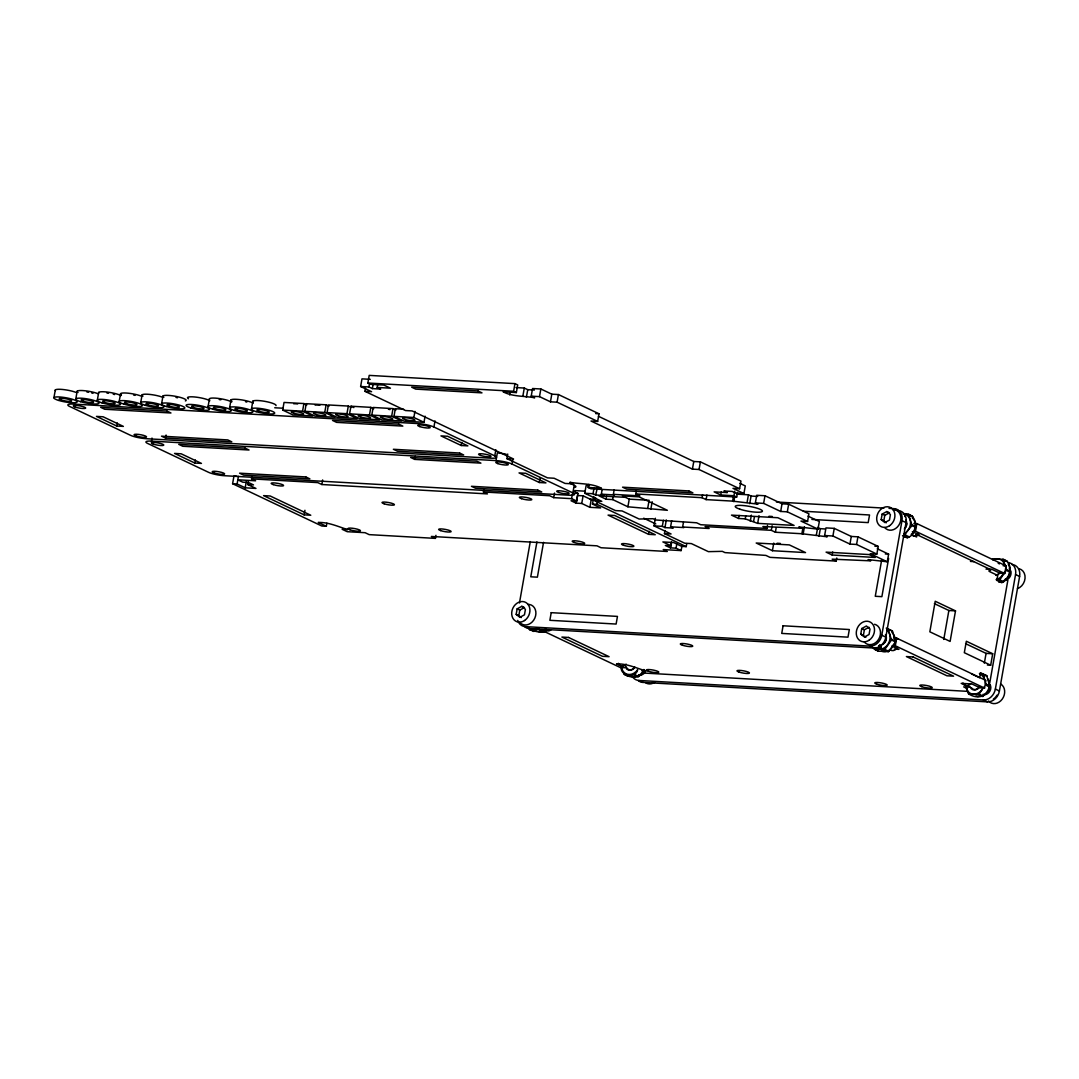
<?xml version="1.0" encoding="UTF-8"?>
<svg xmlns="http://www.w3.org/2000/svg" width="1079" height="1079" viewBox="0 0 1079 1079"><rect width="100%" height="100%" fill="white"/><g stroke="black" fill="none" stroke-linecap="round" stroke-linejoin="round"><path stroke-width="1.5" d="M887.99 628.828L891.524 639.995L884.605 649.693L874.017 648.87L878.495 651.163L888.597 651.595L895.503 641.884L892.468 631.107L886.237 628.099M908.397 514.359C909.61 517.745 911.067 522.007 911.93 525.54C909.853 528.899 900.021 536.803 909.004 537.126C919.901 531.34 916.853 511.54 903.069 513.874A10.844 8.915 -64.6 0 1 910.487 522.155A10.844 8.915 -64.6 0 1 904.162 533.727M979.692 673.39C987.231 672.878 981.944 686.622 989.982 686.743C987.595 697.25 976.589 699.516 968.497 693.73L966.46 688.496A10.844 8.915 -64.6 0 0 982.241 689.387L984.008 687.08M971.559 673.93L979.665 677.774L980.541 672.81L986.719 675.724L989.982 686.743M992.478 559.003L1003.146 559.381L1006.532 569.672L999.788 579.895L996.389 579.936M1002.877 559.219C1014.961 562.024 1010.821 584.184 998.709 582.053M53.95 397.625L55.299 389.991M75.813 398.866L77.162 391.232M97.339 400.08L98.688 392.446M119.203 401.321L120.551 393.687M116.748 426.016L96.463 416.4L103.085 416.777L123.37 426.394L116.748 426.016L117.287 422.955M140.742 402.534L142.077 394.901M569.631 483.082L574.203 485.253L572.855 492.887A11.829 2.131 10 0 1 568.997 495.207L224.499 475.718A11.829 2.131 10 0 1 208.476 472.278L147.648 443.442A11.829 2.131 10 0 1 151.465 441.109L152.004 438.047M161.607 403.721L162.956 396.087M165.546 438.087L161.499 436.172L227.75 439.922L231.796 441.837L165.546 438.087L166.085 435.039M194.827 463.039L174.542 453.423L181.164 453.8L201.449 463.404L194.827 463.039L195.366 459.978M208.099 406.392L209.434 398.758M229.625 407.619L230.973 399.985M326.87 523.221L326.33 526.282L321.852 526.026L232.605 483.716L233.954 476.082L236.948 476.244M248.386 481.531L247.846 484.579L255.966 488.423L245.216 487.816L237.097 483.972L238.446 476.338M251.488 408.847L252.837 401.213M245.216 487.816L246.282 481.706M247.846 484.579L253.484 484.903L248.413 482.488L242.775 482.178L237.704 479.777L255.602 480.789L251.542 478.86L252.081 475.812M282.685 410.074L302.565 411.193L312.708 416.008L292.827 414.875L282.685 410.074L284.033 402.44L303.914 403.559L306.814 404.935M302.565 411.193L303.914 403.559M304.885 411.328L324.752 412.448L334.895 417.263L315.028 416.13L304.885 411.328L306.234 403.694L326.101 404.814L329.001 406.19M304.13 514.858L263.573 495.625L270.195 496.003L310.765 515.236L304.13 514.858L304.939 510.273M324.752 412.448L326.101 404.814M327.072 412.583L346.952 413.702L357.095 418.517L337.214 417.384L327.072 412.583L328.421 404.949L348.301 406.068L351.201 407.444M483.958 488.922L483.419 491.97L487.465 493.899L321.852 484.525L322.648 479.953M346.952 413.702L348.301 406.068M349.596 413.85L369.477 414.983L379.619 419.785L359.739 418.665L349.596 413.85L350.945 406.217L370.825 407.349L373.725 408.712M365.498 388.265L364.958 391.326L371.581 391.69L360.629 386.498L361.978 378.864L370.259 379.336M377.731 384.38L377.191 387.442L390.45 388.184L383.854 385.068L370.61 384.326L367.858 383.018L369.207 375.384L514.966 383.625L517.704 384.933L516.355 392.567L503.111 391.812C512.835 396.924 524.151 395.791 534.671 397.787L531.219 396.155L532.567 388.521L540.849 388.979L551.801 394.172L558.423 394.55L598.993 413.783L597.645 421.417L591.022 421.039L692.421 469.122L699.044 469.5L739.601 488.733L740.949 481.086L700.392 461.866L693.77 461.488L598.413 416.278M377.191 387.442L380.644 389.074L372.363 388.602L368.91 386.97L369.45 383.922M372.363 388.602L373.172 384.03M369.477 414.983L370.825 407.349M371.796 415.105L391.664 416.238L401.806 421.039L381.939 419.92L371.796 415.105L373.145 407.471L393.012 408.604L395.912 409.966M391.664 416.238L393.012 408.604M425.086 416.184L424.007 422.294L404.126 421.174L393.983 416.359L395.332 408.725L403.613 409.197M424.007 422.294L413.864 417.492L414.943 411.382M414.66 459.384L410.6 457.456L476.851 461.205L480.91 463.134L414.66 459.384L415.199 456.323M495.854 449.754L494.775 455.864L433.933 427.014L435.012 420.918M326.33 526.282L318.224 522.438C328.758 522.142 338.078 526.66 347.789 529.614L342.151 529.29L347.222 531.691L365.107 532.702L369.166 534.631L435.417 538.381L435.956 535.319M461.246 445.506L440.96 435.889L447.583 436.267L467.868 445.883L461.246 445.506L461.785 442.444M151.465 441.109L495.989 460.598L497.338 452.951A11.829 2.131 10 0 1 506.145 454.205M509.693 394.941L510.232 391.879M516.355 392.567L513.617 391.259L514.966 383.625M588.743 484.431L588.203 487.479L601.448 488.234C591.724 483.136 580.408 484.255 569.887 482.259L573.34 483.891L565.059 483.432L554.107 478.24L547.485 477.862L506.914 458.629L507.723 454.043M522.937 395.683L524.286 388.049L516.005 387.577M572.855 492.887L512.012 464.037L512.822 459.452M526.39 397.315L527.739 389.681L524.286 388.049M597.645 421.417L557.088 402.184L550.452 401.82L539.5 396.627L540.849 388.979M550.452 401.82L551.801 394.172M539.325 482.515L519.039 472.912L525.662 473.276L545.947 482.893L539.325 482.515L540.134 477.943M521.818 606.317L525.433 609.325L524.461 614.828L519.876 617.323L516.18 614.369L517.151 608.853L521.818 606.317L524.461 607.558L519.795 610.107L518.824 615.61L521.278 617.593M519.458 602.986L530.288 541.577M557.088 402.184L558.423 394.55M536.924 541.941L530.774 576.806L537.396 577.171L543.546 542.319M574.217 491.619L578.02 493.427L576.672 501.061L571.6 498.66L553.716 497.648L554.525 493.063M571.6 498.66L572.409 494.074M593.841 496.434L592.492 504.068L600.612 507.926L589.862 507.319L581.743 503.461L576.119 503.151L577.467 495.517L583.092 495.827L591.211 499.671L594.273 499.847M581.743 503.461L583.092 495.827M595.716 497.905L595.176 500.966L601.799 501.33L584.764 493.265L586.113 485.617L589.431 485.806M589.862 507.319L591.211 499.671M602.136 489.61L601.327 494.195L603.97 495.45L595.689 494.978L593.045 493.723L594.124 487.614M686.757 543.587L686.217 546.635L596.984 504.325L597.523 501.276M647.778 507.912L649.113 500.278L629.246 499.159L622.421 495.895L638.984 496.839L667.375 510.3L627.897 506.793L612.683 499.577L606.061 499.199L606.6 496.151M601.327 494.195L614.585 494.951L613.358 494.371L614.167 489.785M612.683 499.577L613.223 496.529M627.897 506.793L629.246 499.159M613.358 494.371L639.86 495.868L635.801 493.939L636.34 490.891M650.812 509.355L652.161 501.722M648.627 534.348L608.07 515.115L614.693 515.492L655.263 534.725L648.627 534.348L649.167 531.3M664.988 530.531L664.448 533.592L671.071 533.97L654.036 525.891L655.385 518.257M671.677 520.712L670.598 526.822L673.242 528.076L664.961 527.604L662.317 526.363L663.396 520.253M664.961 527.604L666.309 519.97M681.928 546.001L681.119 550.587L676.047 548.172L670.423 547.862L671.502 541.752M670.423 547.862L665.352 545.461L670.976 545.772L671.516 542.724M676.047 548.172L676.857 543.6M692.421 469.122L693.77 461.488M670.598 526.822L683.857 527.577L682.629 526.997L683.439 522.411M699.044 469.5L700.392 461.866M807.982 516.126L819.339 521.508L817.99 529.142L800.955 521.076L807.578 521.44L808.926 513.806L788.655 504.19L782.019 503.812L764.984 495.747L756.703 495.274L755.367 502.908L757.997 504.163L732.614 501.115L706.111 499.617L702.051 497.689L702.591 494.641M706.111 499.617L706.92 495.032M737.51 492.442L736.701 497.028L733.949 495.733L720.705 494.978L721.244 491.93M732.614 501.115L733.423 496.529M733.949 495.733L734.759 491.147M733.828 501.695L734.637 497.109M738.589 518.473L731.495 515.115L777.878 517.731L794.09 525.419L757.66 523.369L745.225 518.851L738.589 518.473L739.128 515.425M720.705 494.978L714.123 491.862L727.367 492.604L723.928 490.972L732.209 491.444L735.649 493.076L743.93 493.548L745.279 485.914L739.803 483.311M747.086 502.436L748.421 494.802L736.836 494.142M745.225 518.851L745.764 515.789M749.716 503.691L751.065 496.057L748.421 494.802M750.296 521.251L751.362 515.142M753.601 521.44L754.41 516.854M757.66 523.369L759.009 515.722M807.578 521.44L787.306 511.824L780.683 511.459L763.635 503.38L764.984 495.747M595.176 500.966L615.462 510.583L622.084 510.947L639.119 519.026L653.051 518.716L655.681 519.97L696.643 522.789L700.703 524.718L766.953 528.467L767.493 525.406M877.254 548.752L888.61 554.134L887.262 561.781L870.227 553.702L876.849 554.08L878.198 546.433L857.926 536.816L851.291 536.452L834.256 528.373L825.974 527.901L824.626 535.535L827.269 536.789L801.886 533.741L775.383 532.244L771.323 530.328L772.132 525.743M775.383 532.244L776.192 527.658M772.416 550.708L756.19 543.02L789.315 544.895L805.541 552.583L772.416 550.708L773.764 543.074M780.683 511.459L782.019 503.812M787.306 511.824L788.655 504.19M801.886 533.741L802.965 527.631M803.1 534.321L804.448 526.687M816.344 535.076L817.693 527.429L820.337 528.683L825.3 528.966M818.988 536.317L820.337 528.683M876.849 554.08L856.578 544.463L849.955 544.086L832.907 536.007L834.256 528.373M832.165 555.024L826.082 552.138L869.148 554.566L875.231 557.452L832.165 555.024L832.705 551.962M664.448 533.592L684.733 543.209L691.356 543.587L708.39 551.652L722.323 551.342L724.953 552.596L765.915 555.415L769.974 557.344L836.225 561.093L836.764 558.032M849.955 544.086L851.291 536.452M856.578 544.463L857.926 536.816M860.772 634.047L861.743 628.544L866.41 625.995L870.025 629.017L869.054 634.519L864.468 637.015L860.772 634.047L865.871 637.271M886.817 511.54L890.431 514.548L889.46 520.065L884.874 522.56L881.179 519.592L882.15 514.09L886.817 511.54L889.447 512.795L884.78 515.33L883.809 520.833L886.277 522.816M863.402 635.302L864.373 629.785L869.04 627.25M881.705 559.772L875.271 596.282L881.894 596.66L888.624 558.477M517.731 620.412A11.829 9.724 -64.6 0 0 525.338 626.629L869.836 646.119A11.829 9.724 -64.6 0 0 881.786 635.221L901.99 520.671A11.829 9.724 -64.6 0 0 894.073 508.654L889.029 508.371M905.402 515.695L904.647 515.492M524.691 626.737A11.829 9.724 -64.6 0 0 529.384 628.544L873.882 648.034A11.829 9.724 -64.6 0 0 885.846 637.149L906.036 522.6A11.829 9.724 -64.6 0 0 898.119 510.583L894.073 508.654M896.662 638.134L985.896 680.444L984.547 688.078L895.314 645.768L896.662 638.134L893.668 637.959M916.853 523.585L915.505 531.219L1004.738 573.529L1006.087 565.895L916.853 523.585L913.859 523.409M943.774 639.442L948.873 610.498L934.387 603.633M955.508 610.876L950.113 641.425L929.842 631.808L935.223 601.259L955.508 610.876L948.873 610.498M984.345 663.194L986.071 653.375L965.57 643.65M990.684 665.203L992.693 653.753L966.339 641.25L964.316 652.701L990.684 665.203L987.366 665.015M989.807 682.575L1007.853 580.246L1005.318 579.045M632.469 676.722A11.829 9.724 -64.6 0 0 638.903 680.471L983.401 699.961A11.829 9.724 -64.6 0 0 995.364 689.063L1015.555 574.514A11.829 9.724 -64.6 0 0 1007.638 562.496M638.255 680.579A11.829 9.724 -64.6 0 0 642.963 682.4L987.46 701.876A11.829 9.724 -64.6 0 0 999.41 690.992L1019.615 576.442A11.829 9.724 -64.6 0 0 1011.697 564.425M595.689 494.978L597.442 487.533M621.207 666.363C619.629 676.263 635.841 678.947 637.662 669.708A10.844 8.915 -64.6 0 1 627.668 674.362A10.844 8.915 -64.6 0 1 621.423 666.229M968.497 693.73L978.761 694.687L982.241 689.387M644.069 669.6C641.479 678.961 631.161 678.273 624.39 674.442M533.903 631.471C518.284 624.471 545.583 637.622 546.284 629.475M529.91 629.583L540.323 629.799L544.302 631.701M910.258 516.275L912.389 516.248M908.68 537.261L904.229 537.18M1004.738 561.134L1006.855 561.12M984.331 675.589L986.449 675.575M527.739 389.681L534.361 390.058M367.858 383.018L513.617 391.259M360.629 386.498L368.91 386.97M531.219 396.155L539.5 396.627M595.675 413.594L598.993 413.783M274.727 407.768L283.13 408.24M393.983 416.359L413.864 417.492M506.914 458.629L513.55 459.007L412.138 410.924L405.515 410.546L364.958 391.326M739.601 488.733L732.978 488.355L743.93 493.548M751.065 496.057L757.687 496.434M736.701 497.028L590.955 488.787L588.203 487.479M574.756 490.594L584.831 491.161M635.801 493.939L702.051 497.689M776.421 502.005L883.984 508.088M584.764 493.265L593.045 493.723M755.367 502.908L763.635 503.38M575.201 493.265L578.02 493.427M625.469 497.338L598.966 495.841L606.061 499.199M251.542 478.86L317.792 482.61L321.852 484.525M483.419 491.97L549.67 495.72L553.716 497.648M589.633 499.145L594.596 499.429M803.289 511.23L869.539 514.98L868.19 522.614L811.88 519.431M576.672 501.061L571.047 500.75L576.119 503.151M232.605 483.716L237.097 483.972M592.492 504.068L596.984 504.325M768.949 516.288L772.254 516.477M817.99 529.142L798.797 526.957L801.427 528.211L762.893 526.539L766.953 528.467M916.058 534.644L919.133 534.82L912.375 531.61M771.323 530.328L705.073 526.579L709.132 528.494L682.629 526.997M654.036 525.891L662.317 526.363M824.626 535.535L832.907 536.007M874.894 546.244L878.198 546.433M777.082 543.263L780.387 543.452M885.293 553.959L888.61 554.134M970.466 561.431L973.784 561.619M686.217 546.635L681.726 546.379L673.62 542.535L662.87 541.928L670.976 545.772M1003.092 565.72L1006.087 565.895M887.262 561.781L868.069 559.583L870.699 560.837L832.165 559.165L836.225 561.093M681.119 550.587L663.234 549.575L667.294 551.49L601.043 547.741L596.984 545.826L431.357 536.452L435.417 538.381M986.004 569.078L992.14 569.429L1000.26 573.273L1004.738 573.529M892.32 645.606L895.314 645.768M878.913 645.876L879.372 647.751C879.358 641.641 880.289 648.614 877.726 648.02M986.071 653.375L992.693 653.753M894.329 649.099L898.942 649.356L892.171 646.159M984.547 688.078L980.056 687.822L971.95 683.978L961.2 683.371L969.306 687.215L963.682 686.891L967.485 688.699M641.884 670.814L646.105 671.044C636.394 668.103 627.088 663.585 616.541 663.868L624.66 667.726L620.169 667.469L543.034 630.891M968.065 691.383L645.552 673.134L643.017 671.934M908.882 514.764L912.874 516.652M1003.362 559.623L1007.341 561.512M912.052 524.812L916.044 526.7M1006.532 569.672L1010.51 571.56M901.99 520.671L906.036 522.6M911.93 525.54L915.909 527.429M1015.555 574.514L1019.615 576.442M1006.397 570.4L1010.389 572.288M882.15 514.09L884.78 515.33M881.179 519.592L883.809 520.833M905.308 535.036L909.3 536.924M999.788 579.895L1003.767 581.783M999.167 580.219L1003.16 582.12M902.53 535.697L907.601 538.097M1001.905 582.808L996.834 580.408L997.711 575.444L989.605 571.6L990.009 569.307L917.002 534.698L916.597 536.978L911.189 534.415A10.844 8.915 -64.6 0 0 915.194 527.199M888.476 629.219L892.468 631.107M982.956 674.078L986.934 675.967M643.704 518.203L655.803 523.935M894.491 637.392L898.551 639.308M891.645 639.267L895.637 641.155M986.125 684.126L990.104 686.015M881.786 635.221L885.846 637.149M891.524 639.995L895.503 641.884M995.364 689.063L999.41 690.992M861.743 628.544L864.373 629.785M884.901 649.491L888.894 651.379M979.381 694.35L983.36 696.238M884.294 649.828L888.273 651.716M978.761 694.687L982.753 696.575M869.836 646.119L873.882 648.034M983.401 699.961L987.46 701.876M874.503 649.275L878.495 651.163M350.945 406.217L353.845 407.592M517.151 608.853L519.795 610.107M516.18 614.369L518.824 615.61M634.789 674.658L638.781 676.56M539.702 630.136L543.695 632.024M634.182 674.995L638.161 676.884M525.338 626.629L529.384 628.544M638.903 680.471L642.963 682.4M623.905 674.051L628.369 676.331M252.877 401.793A11.829 2.131 10 0 1 264.22 401.24A11.829 2.131 10 0 1 275.981 405.65M188.461 398.785A11.829 2.131 10 0 1 194.517 396.964A11.829 2.131 10 0 1 209.839 400.7M231.85 401.24A11.829 2.131 10 0 1 237.906 399.419A11.829 2.131 10 0 1 253.241 403.155M245.513 401.685A6.312 1.133 10 0 1 246.821 402.089M209.488 399.338A11.829 2.131 10 0 1 217.81 398.353A11.829 2.131 10 0 1 231.702 401.941M219.253 399.567A6.312 1.133 10 0 1 220.858 399.796M433.933 427.014A11.829 2.131 10 0 0 417.91 423.575L73.385 404.086A11.829 2.131 10 0 0 69.569 406.419L130.397 435.255A11.829 2.131 10 0 0 146.42 438.708L490.918 458.184A11.829 2.131 10 0 0 494.775 455.864M495.989 460.598A11.829 2.131 10 0 1 512.012 464.037M574.203 485.253A11.829 2.131 10 0 1 574.5 487.465M988.998 683.358A6.312 5.179 -64.6 0 1 989.902 691.113A6.312 5.179 -64.6 0 1 983.009 694.323M644.972 672.325A6.312 5.179 -64.6 0 1 638.512 674.847M1009.202 568.808A6.312 5.179 -64.6 0 1 1010.74 575.053A6.312 5.179 -64.6 0 1 1005.952 579.936M55.353 390.571A11.829 2.131 10 0 1 62.231 389.438A11.829 2.131 10 0 1 76.002 392.419M78.039 392.486A11.829 2.131 10 0 1 82.746 390.571A11.829 2.131 10 0 1 97.865 393.66M86.967 392.041A6.312 1.133 10 0 1 88.572 392.27M91.702 392.945A6.312 1.133 10 0 1 93.01 393.336M98.742 393.026A11.829 2.131 10 0 1 107.064 392.041A11.829 2.131 10 0 1 120.956 395.629M107.023 393.134A6.312 1.133 10 0 1 108.507 393.255M113.228 394.159A6.312 1.133 10 0 1 114.549 394.563M121.441 394.941A11.829 2.131 10 0 1 126.135 393.026A11.829 2.131 10 0 1 141.255 396.114M133.58 395.022A6.312 1.133 10 0 1 135.091 395.4M142.968 396.155A11.829 2.131 10 0 1 147.675 394.24A11.829 2.131 10 0 1 162.781 397.328M163.833 397.342A11.829 2.131 10 0 1 174.339 396.101A11.829 2.131 10 0 1 185.359 400.943M175.985 397.423A6.312 1.133 10 0 1 177.495 397.787M293.704 403.775A6.312 1.133 10 0 1 297.683 403.964M315.162 405.178A6.312 1.133 10 0 1 319.87 405.232M388.4 409.265A6.312 1.133 10 0 1 389.991 409.602M527.698 604.375A10.642 8.753 -64.6 0 1 534.833 618.119A10.642 8.753 -64.6 0 1 519.727 622.354M550.803 630.069A5.908 4.856 -64.6 0 1 544.814 629.435M539.176 628.504A10.844 8.915 -64.6 0 1 532.082 629.165M546.217 629.246A10.844 8.915 -64.6 0 1 544.045 630.81M541.658 631.741A10.844 8.915 -64.6 0 1 539.244 631.957M643.88 669.533A10.844 8.915 -64.6 0 1 638.512 675.67M636.138 676.6A10.844 8.915 -64.6 0 1 631.417 676.331M634.87 667.429A6.501 5.341 -64.6 0 1 625.402 666.889M634.803 667.267A5.908 4.856 -64.6 0 1 626.198 666.782M626.171 664.138A5.908 4.856 -64.6 0 1 618.361 663.315M654.737 682.279A10.642 8.753 -64.6 0 1 645.66 682.818M874.597 624.269A10.642 8.753 -64.6 0 1 878.792 639.051A10.642 8.753 -64.6 0 1 864.319 642.032M897.445 647.562A5.908 4.856 -64.6 0 1 890.35 649.976M886.965 630.001A10.844 8.915 -64.6 0 1 887.774 644.527A10.844 8.915 -64.6 0 1 874.651 647.67M891.834 632.307A10.844 8.915 -64.6 0 1 894.95 638.93M893.992 644.365A10.844 8.915 -64.6 0 1 888.624 650.489M886.25 651.419A10.844 8.915 -64.6 0 1 881.53 651.15M885.454 634.6A6.501 5.341 -64.6 0 1 885.427 641.533A6.501 5.341 -64.6 0 1 879.695 645.134M886.183 637.77A5.908 4.856 -64.6 0 1 882.73 644.082M912.241 517.853A10.844 8.915 -64.6 0 1 915.356 524.461M905.861 520.145A6.501 5.341 -64.6 0 1 904.296 529.047M906.589 523.315A5.908 4.856 -64.6 0 1 905.321 527.631M892.684 509.598A10.642 8.753 -64.6 0 1 899.832 523.355A10.642 8.753 -64.6 0 1 884.726 527.577M917.851 533.107A5.908 4.856 -64.6 0 1 913.198 536.169M1008.312 564.492A10.844 8.915 -64.6 0 1 1003.51 580.893M992.734 559.893A10.844 8.915 -64.6 0 1 1004.509 564.438M1004.009 572.45A10.844 8.915 -64.6 0 1 996.254 579.517M999.869 572.652A6.501 5.341 -64.6 0 1 996.025 575.404M998.169 563.238A6.501 5.341 -64.6 0 1 999.383 563.939M999.801 572.49A5.908 4.856 -64.6 0 1 996.308 574.986M991.169 569.375A5.908 4.856 -64.6 0 1 988.769 570.953M1019.183 568.754A10.642 8.753 -64.6 0 1 1025.05 578.317A10.642 8.753 -64.6 0 1 1017.443 588.675M970.763 683.83A5.908 4.856 -64.6 0 1 962.954 683.007M1000.88 684.113A10.642 8.753 -64.6 0 1 1002.216 699.152A10.642 8.753 -64.6 0 1 988.499 700.986M996.996 695.159A10.642 8.753 -64.6 0 1 993.341 699.125M987.905 678.947A10.844 8.915 -64.6 0 1 983.104 695.362M978.302 696.508A10.844 8.915 -64.6 0 1 975.996 696.009M979.422 673.687A10.844 8.915 -64.6 0 1 984.102 678.893M979.462 687.121A6.501 5.341 -64.6 0 1 969.994 686.581M979.395 686.945A5.908 4.856 -64.6 0 1 971.37 687.701M881.111 647.508C879.803 649.598 881.192 643.381 881.111 647.508M551.207 612.67L549.872 620.304L616.122 624.053L617.458 616.406L551.207 612.67M783.084 625.78L781.736 633.413L847.986 637.163L849.335 629.529L783.084 625.78M905.2 515.209L904.984 516.531L905.2 515.209M477.916 390.935L411.665 387.186L415.725 389.114L481.976 392.864L477.916 390.935M166.908 411.072L100.657 407.322L104.703 409.251L170.954 412.987L166.908 411.072M398.771 424.182L332.521 420.432L336.581 422.361L402.831 426.111L398.771 424.182M459.614 453.032L393.363 449.282L397.423 451.211L463.673 454.96L459.614 453.032M244.987 448.095L178.736 444.346L182.783 446.261L249.033 450.01L244.987 448.095M688.834 490.932L622.583 487.182L626.643 489.111L692.893 492.86L688.834 490.932M305.829 476.931L239.578 473.182L243.625 475.111L309.875 478.86L305.829 476.931M537.693 490.055L471.442 486.305L475.502 488.221L541.752 491.97L537.693 490.055M568.525 637.446L561.903 637.069L602.46 656.302L609.082 656.679L568.525 637.446M913.023 656.936L906.4 656.558L946.957 675.791L953.58 676.169L913.023 656.936M256.128 411.625A11.829 2.131 10 0 0 274.632 413.297A11.829 2.131 10 0 0 258.42 408.294A11.829 2.131 10 0 0 256.128 411.625M258.785 411.18A6.312 1.133 10 0 0 269.103 412.367A6.312 1.133 10 0 0 261.293 409.669A6.312 1.133 10 0 0 258.785 411.18M190.862 407.943A11.829 2.131 10 0 0 209.38 409.602A11.829 2.131 10 0 0 193.168 404.598A11.829 2.131 10 0 0 190.862 407.943M193.532 407.484A6.312 1.133 10 0 0 203.85 408.685A6.312 1.133 10 0 0 196.041 405.974A6.312 1.133 10 0 0 193.532 407.484M234.264 410.398A11.829 2.131 10 0 0 252.769 412.057A11.829 2.131 10 0 0 236.557 407.053A11.829 2.131 10 0 0 234.264 410.398M236.921 409.939A6.312 1.133 10 0 0 247.239 411.139A6.312 1.133 10 0 0 239.43 408.428A6.312 1.133 10 0 0 236.921 409.939M212.725 409.17A11.829 2.131 10 0 0 231.243 410.843A11.829 2.131 10 0 0 215.031 405.839A11.829 2.131 10 0 0 212.725 409.17M215.382 408.725A6.312 1.133 10 0 0 225.713 409.912A6.312 1.133 10 0 0 217.904 407.215A6.312 1.133 10 0 0 215.382 408.725M480.56 455.419A6.312 1.133 10 0 0 490.878 456.606A6.312 1.133 10 0 0 483.068 453.895A6.312 1.133 10 0 0 480.56 455.419M75.22 407.08A6.312 1.133 10 0 0 85.538 408.267A6.312 1.133 10 0 0 77.728 405.569A6.312 1.133 10 0 0 75.22 407.08M136.062 435.929A6.312 1.133 10 0 0 146.38 437.116A6.312 1.133 10 0 0 138.571 434.405A6.312 1.133 10 0 0 136.062 435.929M419.718 426.569A6.312 1.133 10 0 0 430.035 427.756A6.312 1.133 10 0 0 422.226 425.045A6.312 1.133 10 0 0 419.718 426.569M558.639 492.429A6.312 1.133 10 0 0 568.957 493.629A6.312 1.133 10 0 0 561.147 490.918A6.312 1.133 10 0 0 558.639 492.429M153.299 444.103A6.312 1.133 10 0 0 163.617 445.29A6.312 1.133 10 0 0 155.808 442.579A6.312 1.133 10 0 0 153.299 444.103M214.141 472.939A6.312 1.133 10 0 0 224.459 474.14A6.312 1.133 10 0 0 216.65 471.429A6.312 1.133 10 0 0 214.141 472.939M497.797 463.592A6.312 1.133 10 0 0 508.115 464.779A6.312 1.133 10 0 0 500.305 462.068A6.312 1.133 10 0 0 497.797 463.592M739.789 509.153A13.798 2.495 10 0 0 762.152 511.594A13.798 2.495 10 0 0 744.577 505.673A13.798 2.495 10 0 0 739.789 509.153M58.59 400.403A11.829 2.131 10 0 0 77.108 402.062A11.829 2.131 10 0 0 60.896 397.072A11.829 2.131 10 0 0 58.59 400.403M61.247 399.958A6.312 1.133 10 0 0 71.565 401.145A6.312 1.133 10 0 0 63.769 398.434A6.312 1.133 10 0 0 61.247 399.958M80.453 401.644A11.829 2.131 10 0 0 98.958 403.303A11.829 2.131 10 0 0 82.746 398.313A11.829 2.131 10 0 0 80.453 401.644M83.11 401.199A6.312 1.133 10 0 0 93.428 402.386A6.312 1.133 10 0 0 85.632 399.675A6.312 1.133 10 0 0 83.11 401.199M101.979 402.858A11.829 2.131 10 0 0 120.497 404.517A11.829 2.131 10 0 0 104.285 399.527A11.829 2.131 10 0 0 101.979 402.858M104.636 402.413A6.312 1.133 10 0 0 114.967 403.6A6.312 1.133 10 0 0 107.158 400.889A6.312 1.133 10 0 0 104.636 402.413M123.842 404.099A11.829 2.131 10 0 0 142.361 405.758A11.829 2.131 10 0 0 126.149 400.768A11.829 2.131 10 0 0 123.842 404.099M126.499 403.654A6.312 1.133 10 0 0 136.817 404.841A6.312 1.133 10 0 0 129.021 402.13A6.312 1.133 10 0 0 126.499 403.654M145.368 405.313A11.829 2.131 10 0 0 163.887 406.972A11.829 2.131 10 0 0 147.675 401.981A11.829 2.131 10 0 0 145.368 405.313M148.039 404.868A6.312 1.133 10 0 0 158.357 406.055A6.312 1.133 10 0 0 150.547 403.344A6.312 1.133 10 0 0 148.039 404.868M166.247 406.5A11.829 2.131 10 0 0 184.752 408.159A11.829 2.131 10 0 0 168.54 403.155A11.829 2.131 10 0 0 166.247 406.5M168.904 406.041A6.312 1.133 10 0 0 179.222 407.242A6.312 1.133 10 0 0 171.413 404.531A6.312 1.133 10 0 0 168.904 406.041M294.001 413.297A6.312 1.133 10 0 0 303.685 414.08A6.312 1.133 10 0 0 294.783 411.436A6.312 1.133 10 0 0 294.001 413.297M316.187 414.552A6.312 1.133 10 0 0 325.885 415.334A6.312 1.133 10 0 0 316.983 412.691A6.312 1.133 10 0 0 316.187 414.552M338.388 415.806A6.312 1.133 10 0 0 348.072 416.588A6.312 1.133 10 0 0 339.17 413.945A6.312 1.133 10 0 0 338.388 415.806M360.912 417.087A6.312 1.133 10 0 0 370.61 417.87A6.312 1.133 10 0 0 361.708 415.226A6.312 1.133 10 0 0 360.912 417.087M383.112 418.342A6.312 1.133 10 0 0 392.796 419.124A6.312 1.133 10 0 0 383.895 416.481A6.312 1.133 10 0 0 383.112 418.342M405.299 419.596A6.312 1.133 10 0 0 414.997 420.378A6.312 1.133 10 0 0 406.095 417.735A6.312 1.133 10 0 0 405.299 419.596M623.46 545.246A6.312 1.133 10 0 0 633.751 546.419A6.312 1.133 10 0 0 625.887 543.722A6.312 1.133 10 0 0 623.46 545.246M521.481 498.646A6.312 1.133 10 0 0 531.704 499.766A6.312 1.133 10 0 0 523.666 497.055A6.312 1.133 10 0 0 521.481 498.646M573.961 542.373A6.312 1.133 10 0 0 584.427 543.695A6.312 1.133 10 0 0 577.049 540.97A6.312 1.133 10 0 0 573.961 542.373M440.637 530.598A6.312 1.133 10 0 0 450.955 531.785A6.312 1.133 10 0 0 443.159 529.074A6.312 1.133 10 0 0 440.637 530.598M384.124 503.785A6.312 1.133 10 0 0 394.334 504.891A6.312 1.133 10 0 0 386.295 502.194A6.312 1.133 10 0 0 384.124 503.785M273.23 484.592A6.312 1.133 10 0 0 283.48 485.725A6.312 1.133 10 0 0 275.536 483.028A6.312 1.133 10 0 0 273.23 484.592M349.974 529.776A6.312 1.133 10 0 0 360.292 530.962A6.312 1.133 10 0 0 352.496 528.251A6.312 1.133 10 0 0 349.974 529.776M524.569 620.506A10.642 8.753 -64.6 0 0 526.134 602.648A10.642 8.753 -64.6 0 0 511.729 612.386A10.642 8.753 -64.6 0 0 524.569 620.506M869.161 640.184A10.642 8.753 -64.6 0 0 870.713 622.327A10.642 8.753 -64.6 0 0 856.308 632.065A10.642 8.753 -64.6 0 0 869.161 640.184M889.555 525.729A10.642 8.753 -64.6 0 0 891.119 507.872A10.642 8.753 -64.6 0 0 876.714 517.61A10.642 8.753 -64.6 0 0 889.555 525.729M921.79 686.689A6.312 1.133 10 0 0 932.081 687.862A6.312 1.133 10 0 0 924.217 685.152A6.312 1.133 10 0 0 921.79 686.689M876.485 684.046A6.312 1.133 10 0 0 886.965 685.367A6.312 1.133 10 0 0 879.574 682.656A6.312 1.133 10 0 0 876.485 684.046M738.967 672.042A6.312 1.133 10 0 0 749.285 673.229A6.312 1.133 10 0 0 741.475 670.518A6.312 1.133 10 0 0 738.967 672.042M682.441 645.229A6.312 1.133 10 0 0 692.664 646.334A6.312 1.133 10 0 0 684.625 643.637A6.312 1.133 10 0 0 682.441 645.229M648.304 671.205A6.312 1.133 10 0 0 658.622 672.406A6.312 1.133 10 0 0 650.826 669.695A6.312 1.133 10 0 0 648.304 671.205"/></g></svg>
